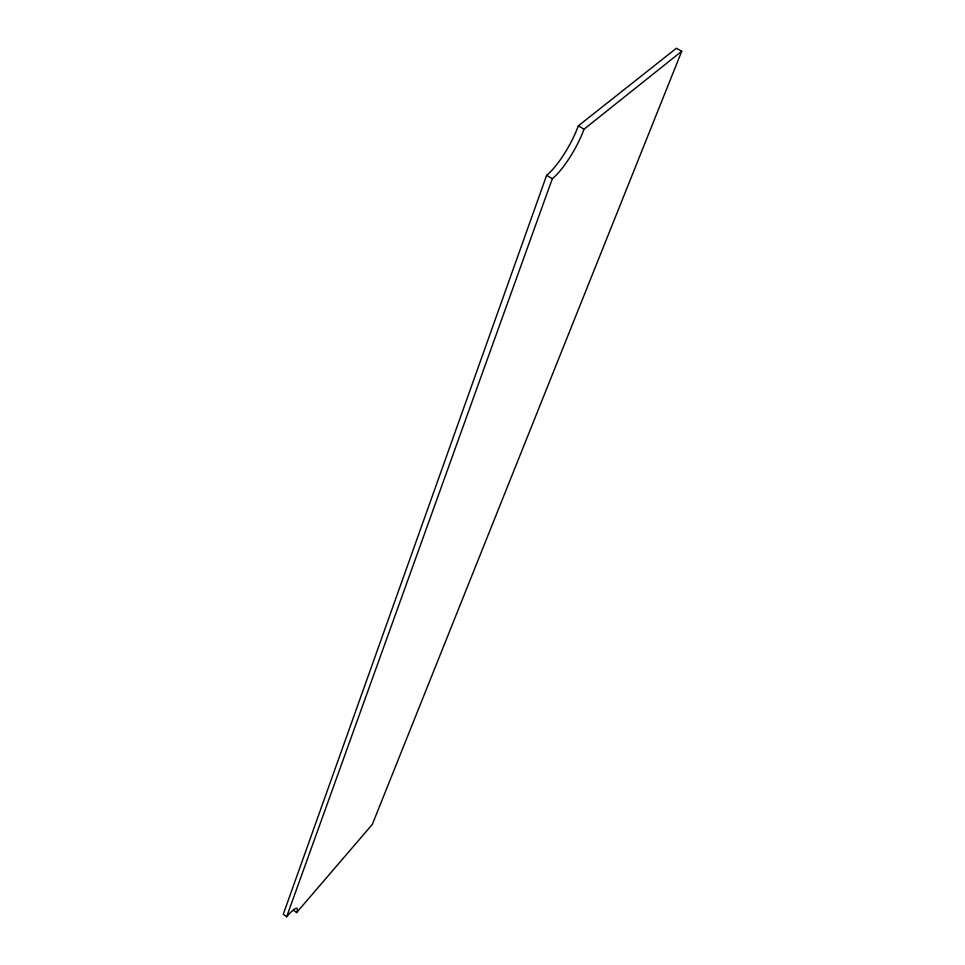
<?xml version="1.0" encoding="UTF-8"?>
<svg xmlns="http://www.w3.org/2000/svg" width="965" height="965" viewBox="0 0 965 965"><rect width="100%" height="100%" fill="white"/><g stroke="black" fill="none" stroke-linecap="round" stroke-linejoin="round"><path stroke-width="1.45" d="M546.636 175.328L283.264 914.289L286.665 916.75A25.886 4.149 -54.6 0 1 296.617 912.576L372.321 824.412L681.736 51.254L676.393 48.25L578.312 125.848A43.148 11.447 -60.6 0 1 546.636 175.328L552.33 178.706L286.665 916.75M552.33 178.706A43.172 11.303 -60.6 0 0 584.042 129.189L681.736 51.254M578.312 125.848L584.042 129.189M293.276 910.164L296.617 912.576"/></g></svg>
